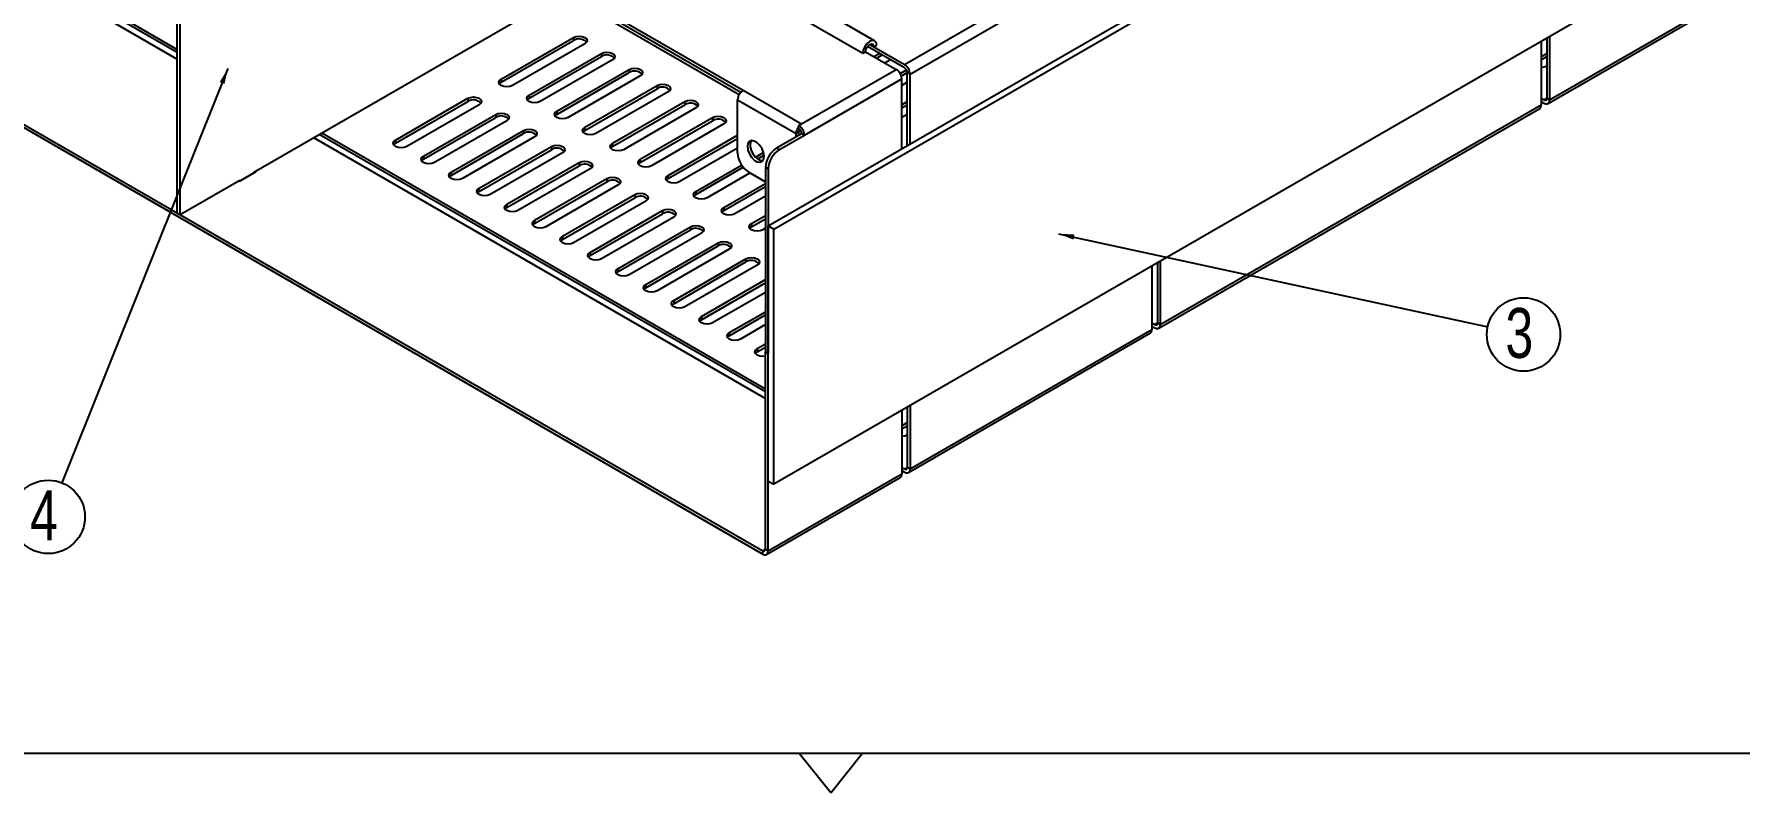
# Model space of a CAD drawing. Extents: x 0 to 841, y 0 to 594.
# Drawn here: x 108.7 to 325.6, y 0 to 96.5 of the extents above; entities that cross this region are included whole.
import ezdxf

# ---------------------------------------------------------------- set-up
doc = ezdxf.new("R2010")
doc.units = 0
doc.layers.get('0').update_dxf_attribs({"linetype": 'CONTINUOUS'})
doc.layers.add('FORMAT', color=7, linetype='CONTINUOUS')
doc.styles.add('SLDTEXTSTYLE0', font='TXT', dxfattribs={"width": 0.75})
doc.dimstyles.new('SLDDIMSTYLE2', dxfattribs={"dimtxt": 5.9944, "dimasz": 1.998133, "dimexe": 0, "dimexo": 0.0625, "dimgap": 1.4986, "dimtad": 0, "dimtih": 1, "dimtoh": 1, "dimdec": 0, "dimzin": 0, "dimtxsty": 'STANDARD', "dimblk1": 'DOT', "dimblk2": 'DOT', "dimsah": 1, "dimcen": 0.09, "dimazin": 3, "dimtfac": 1, "dimtdec": 0, "dimtofl": 0, "dimtmove": 0, "dimatfit": 3, "dimtolj": 1, "dimtzin": 0})

# ---------------------------------------------------------------- blocks, each defined once
blk = doc.blocks.new('SW_NOTE_2')
at = {"layer": 'FORMAT'}
blk.add_circle((-1.74, -4.34), 4.67, dxfattribs=at)
at = {"layer": 'FORMAT', "insert": (-4.06, -0.97, 47.57), "char_height": 6.35, "attachment_point": 1, "style": 'SLDTEXTSTYLE0'}
blk.add_mtext('4', dxfattribs=at)
blk = doc.blocks.new('_DOT')
at = {"color": 0, "linetype": 'BYBLOCK'}
blk.add_line((-0.5, 0), (-1, 0), dxfattribs=at)
at = {"color": 0, "linetype": 'BYBLOCK', "const_width": 0.5}
blk.add_lwpolyline([(-0.25, 0, 1), (0.25, 0, 1)], format="xyb", close=True, dxfattribs=at)
blk = doc.blocks.new('SW_NOTE_5')
at = {"layer": 'FORMAT'}
blk.add_circle((4.56, -0.99), 4.67, dxfattribs=at)
at = {"layer": 'FORMAT', "insert": (2.25, 2.38), "char_height": 6.35, "attachment_point": 1, "style": 'SLDTEXTSTYLE0'}
blk.add_mtext('3', dxfattribs=at)

msp = doc.modelspace()

# ---------------------------------------------------------------- linework, layer by layer
at = {"color": 7, "linetype": 'CONTINUOUS'}
for p, q in [((215.5848, 95.6625), (74.8705, 176.8952)), ((73.3617, 175.3023), (214.076, 94.0697)), ((202.0552, 72.1272), (339.5874, 151.5229)), ((202.7623, 71.719), (340.2945, 151.1147)), ((69.8262, 126.3095), (126.9251, 93.347)), ((70.8868, 126.9218), (126.9251, 94.5716)), ((126.9251, 94.1634), (74.7759, 124.2684)), ((141.5975, 122.4399), (198.8732, 89.3754)), ((141.5975, 122.0316), (198.5822, 89.1351)), ((340.2945, 118.6572), (202.7623, 39.2615)), ((52.8556, 116.5126), (201.348, 30.7897)), ((52.8556, 116.1043), (201.348, 30.3815)), ((126.9251, 73.7532), (126.9251, 114.172)), ((127.2786, 73.5491), (127.2786, 113.9679)), ((219.3793, 92.641), (250.1384, 110.3979)), ((220.0864, 91.4163), (250.8455, 109.1731)), ((301.1965, 87.6846), (331.9557, 105.4415)), ((301.4037, 88.1425), (332.1628, 105.8994)), ((136.6478, 78.9578), (176.4297, 101.9234)), ((176.069, 101.7152), (198.3696, 88.8413)), ((168.114, 90.7957), (177.3064, 96.1024)), ((168.114, 90.3875), (177.3064, 95.6941)), ((177.3064, 96.1024), (177.3064, 95.6941)), ((300.343, 95.5936), (300.343, 87.5302)), ((301.0501, 96.0018), (301.0501, 88.3466)), ((301.4037, 96.2059), (301.4037, 88.1425)), ((178.7206, 95.286), (169.5282, 89.9793)), ((171.6496, 88.7547), (180.8419, 94.0614)), ((171.6496, 88.3464), (180.8419, 93.6531)), ((180.8419, 94.0614), (180.8419, 93.6531)), ((214.076, 94.0697), (214.4295, 94.2738)), ((214.4295, 94.2738), (218.3186, 92.0287)), ((219.3793, 92.2327), (214.6837, 94.9434)), ((214.9598, 95.1923), (215.4902, 94.8861)), ((215.4902, 94.8861), (215.8437, 95.0902)), ((215.4902, 94.8861), (219.3793, 92.641)), ((215.4974, 93.6573), (216.2045, 94.0655)), ((215.851, 93.4532), (216.5581, 93.8614)), ((300.343, 93.6532), (301.0501, 94.0614)), ((300.343, 93.2449), (301.0501, 93.6531)), ((182.2562, 93.245), (173.0638, 87.9383)), ((175.1851, 86.7137), (184.3775, 92.0203)), ((175.1851, 86.3054), (184.3775, 91.6121)), ((185.7917, 91.2039), (176.5993, 85.8973)), ((184.3775, 92.0203), (184.3775, 91.6121)), ((206.2978, 85.0892), (218.3186, 92.0287)), ((217.6187, 93.2491), (216.9116, 92.8409)), ((218.8222, 91.4947), (219.6328, 91.9626)), ((218.9653, 91.169), (219.7328, 91.6121)), ((220.0864, 91.4163), (219.7328, 91.6204)), ((219.7328, 82.3323), (219.7328, 91.6204)), ((220.0864, 82.5364), (220.0864, 91.4163)), ((168.114, 90.7957), (168.114, 90.3875)), ((178.7206, 84.6727), (187.913, 89.9793)), ((178.7206, 84.2644), (187.913, 89.5711)), ((189.3272, 89.1629), (180.1348, 83.8563)), ((187.913, 89.9793), (187.913, 89.5711)), ((198.8732, 89.3754), (206.2978, 85.0892)), ((206.6513, 83.6604), (219.0257, 90.804)), ((219.0257, 81.9241), (219.0257, 90.804)), ((219.7328, 90.3875), (219.0257, 89.9793)), ((154.679, 83.0399), (163.8714, 88.3465)), ((154.679, 82.6316), (163.8714, 87.9382)), ((165.2856, 87.5301), (156.0932, 82.2234)), ((163.8714, 88.3465), (163.8714, 87.9382)), ((171.6496, 88.7547), (171.6496, 88.3464)), ((182.2562, 82.6317), (191.4485, 87.9383)), ((182.2562, 82.2234), (191.4485, 87.53)), ((192.8628, 87.1219), (183.6704, 81.8152)), ((191.4485, 87.9383), (191.4485, 87.53)), ((198.1661, 88.1506), (205.5907, 83.8645)), ((198.1661, 81.4142), (198.1661, 88.1506)), ((219.0257, 87.5301), (219.7328, 87.9383)), ((219.0257, 87.1218), (219.7328, 87.53)), ((251.699, 59.1103), (300.1358, 87.0723)), ((251.9062, 59.5682), (300.343, 87.5302)), ((300.343, 88.3465), (300.6965, 88.1424)), ((300.343, 87.9382), (300.6965, 87.7341)), ((300.6965, 88.1424), (301.0501, 88.3466)), ((301.4037, 88.1425), (301.0501, 88.3466)), ((158.2145, 80.9988), (167.4069, 86.3055)), ((158.2145, 80.5906), (167.4069, 85.8972)), ((168.8211, 85.4891), (159.6287, 80.1824)), ((167.4069, 86.3055), (167.4069, 85.8972)), ((175.1851, 86.7137), (175.1851, 86.3054)), ((178.7206, 84.6727), (178.7206, 84.2644)), ((185.7917, 80.5906), (194.9841, 85.8973)), ((185.7917, 80.1824), (194.9841, 85.489)), ((196.3983, 85.0809), (187.2059, 79.7742)), ((194.9841, 85.8973), (194.9841, 85.489)), ((205.9442, 84.8851), (206.2978, 85.0892)), ((205.9442, 84.7757), (205.9442, 84.8851)), ((205.9442, 84.4769), (205.9442, 84.7757)), ((219.7328, 86.3055), (219.0257, 85.8973)), ((144.2492, 83.346), (201.7016, 50.1794)), ((201.7016, 50.9958), (144.9562, 83.7542)), ((145.3098, 83.9583), (201.7016, 51.404)), ((154.679, 83.0399), (154.679, 82.6316)), ((161.7501, 78.9578), (170.9425, 84.2645)), ((161.7501, 78.5495), (170.9425, 83.8562)), ((172.3567, 83.4481), (163.1643, 78.1414)), ((170.9425, 84.2645), (170.9425, 83.8562)), ((182.2562, 82.6317), (182.2562, 82.2234)), ((189.3272, 78.5496), (198.1661, 83.6522)), ((189.3272, 78.1413), (198.1661, 83.2439)), ((203.1158, 82.0276), (206.2978, 83.8645)), ((203.4694, 81.8235), (206.6513, 83.6604)), ((205.9442, 84.0686), (205.5907, 83.8645)), ((205.5907, 83.4563), (205.5907, 83.8645)), ((205.9442, 83.6604), (205.9442, 84.0686)), ((206.2978, 83.8645), (206.6513, 83.6604)), ((158.2145, 80.9988), (158.2145, 80.5906)), ((165.2856, 76.9168), (174.478, 82.2234)), ((165.2856, 76.5085), (174.478, 81.8152)), ((175.8922, 81.407), (166.6998, 76.1004)), ((174.478, 82.2234), (174.478, 81.8152)), ((185.7917, 80.5906), (185.7917, 80.1824)), ((198.1661, 82.0193), (190.7414, 77.7332)), ((200.4356, 80.8803), (201.4536, 81.468)), ((200.7222, 80.6375), (201.5205, 81.0983)), ((203.1158, 82.0276), (203.4694, 81.8235)), ((136.9129, 79.0088), (134.7916, 77.7842)), ((136.6478, 78.8558), (136.6478, 78.9578)), ((136.8245, 79.0599), (136.9129, 79.0088)), ((161.7501, 78.9578), (161.7501, 78.5495)), ((168.8211, 74.8758), (178.0135, 80.1824)), ((168.8211, 74.4675), (178.0135, 79.7742)), ((179.4277, 79.366), (170.2353, 74.0594)), ((172.3567, 72.8348), (181.5491, 78.1414)), ((178.0135, 80.1824), (178.0135, 79.7742)), ((181.5491, 78.1414), (181.5491, 77.7331)), ((189.3272, 78.5496), (189.3272, 78.1413)), ((192.8628, 76.5086), (198.6759, 79.8644)), ((192.8628, 76.1003), (198.8851, 79.5769)), ((199.763, 78.8592), (194.277, 75.6922)), ((199.5803, 78.9647), (201.7016, 77.7401)), ((202.0552, 79.374), (201.7016, 79.5781)), ((201.7016, 79.5781), (201.7016, 56.1025)), ((202.0552, 79.374), (202.0552, 55.8984)), ((127.2786, 73.5491), (134.88, 77.9373)), ((134.7916, 77.7842), (134.7032, 77.8353)), ((134.88, 77.9373), (134.88, 77.8353)), ((165.2856, 76.9168), (165.2856, 76.5085)), ((172.3567, 72.4265), (181.5491, 77.7331)), ((182.9633, 77.325), (173.7709, 72.0183)), ((175.8922, 70.7937), (185.0846, 76.1004)), ((185.0846, 76.1004), (185.0846, 75.6921)), ((192.8628, 76.5086), (192.8628, 76.1003)), ((196.3983, 74.4676), (201.7016, 77.5291)), ((196.3983, 74.0593), (201.7016, 77.1208)), ((126.9251, 73.7532), (127.2786, 73.5491)), ((168.8211, 74.8758), (168.8211, 74.4675)), ((175.8922, 70.3855), (185.0846, 75.6921)), ((186.4988, 75.284), (177.3064, 69.9773)), ((179.4277, 68.7527), (188.6201, 74.0594)), ((188.6201, 74.0594), (188.6201, 73.6511)), ((196.3983, 74.4676), (196.3983, 74.0593)), ((201.7016, 75.8963), (197.8125, 73.6512)), ((172.3567, 72.8348), (172.3567, 72.4265)), ((179.4277, 68.3444), (188.6201, 73.6511)), ((190.0343, 73.243), (180.8419, 67.9363)), ((182.9633, 66.7117), (192.1557, 72.0183)), ((182.9633, 66.3034), (192.1557, 71.6101)), ((192.1557, 72.0183), (192.1557, 71.6101)), ((199.9338, 72.4266), (201.7016, 73.4471)), ((199.9338, 72.0183), (201.7016, 73.0388)), ((199.9338, 72.4266), (199.9338, 72.0183)), ((201.7016, 71.8142), (201.348, 71.6101)), ((202.0552, 39.6697), (202.0552, 72.1272)), ((202.0552, 72.1272), (202.7623, 71.719)), ((202.7623, 39.2615), (202.7623, 71.719)), ((175.8922, 70.7937), (175.8922, 70.3855)), ((193.5699, 71.2019), (184.3775, 65.8953)), ((186.4988, 64.6707), (195.6912, 69.9773)), ((186.4988, 64.2624), (195.6912, 69.5691)), ((195.6912, 69.9773), (195.6912, 69.5691)), ((179.4277, 68.7527), (179.4277, 68.3444)), ((197.1054, 69.1609), (187.913, 63.8543)), ((190.0343, 62.6297), (199.2267, 67.9363)), ((190.0343, 62.2214), (199.2267, 67.528)), ((199.2267, 67.9363), (199.2267, 67.528)), ((251.5526, 67.4276), (251.5526, 59.7723)), ((251.9062, 67.6317), (251.9062, 59.5682)), ((182.9633, 66.7117), (182.9633, 66.3034)), ((200.6409, 67.1199), (191.4485, 61.8132)), ((193.5699, 60.5886), (201.7016, 65.283)), ((250.8455, 67.0194), (250.8455, 58.9559)), ((186.4988, 64.6707), (186.4988, 64.2624)), ((193.5699, 60.1804), (201.7016, 64.8747)), ((201.7016, 63.6502), (194.9841, 59.7722)), ((190.0343, 62.6297), (190.0343, 62.2214)), ((197.1054, 58.5476), (201.7016, 61.2009)), ((197.1054, 58.1393), (201.7016, 60.7927)), ((193.5699, 60.5886), (193.5699, 60.1804)), ((201.7016, 59.5681), (198.5196, 57.7312)), ((220.0864, 41.199), (250.8455, 58.9559)), ((250.8455, 59.7722), (251.1991, 59.5681)), ((250.8455, 59.364), (251.1991, 59.1599)), ((251.1991, 59.5681), (251.5526, 59.7723)), ((251.9062, 59.5682), (251.5526, 59.7723)), ((197.1054, 58.5476), (197.1054, 58.1393)), ((200.6409, 56.5066), (201.7016, 57.1189)), ((200.6409, 56.0983), (201.7016, 56.7106)), ((200.6409, 56.5066), (200.6409, 56.0983)), ((219.8792, 40.7412), (250.6384, 58.498)), ((201.7016, 56.1025), (202.0552, 55.8984)), ((201.7016, 30.9939), (201.7016, 56.1025)), ((201.7016, 56.1025), (202.0552, 55.8984)), ((202.0552, 30.7898), (202.0552, 55.8984)), ((219.0257, 48.6502), (219.0257, 40.5867)), ((219.7328, 49.0584), (219.7328, 41.4031)), ((220.0864, 49.2625), (220.0864, 41.199)), ((219.0257, 46.7097), (219.7328, 47.1179)), ((219.0257, 46.3014), (219.7328, 46.7096)), ((219.0257, 41.403), (219.3793, 41.1989)), ((219.3793, 41.1989), (219.7328, 41.4031)), ((220.0864, 41.199), (219.7328, 41.4031)), ((201.848, 30.332), (218.8186, 40.1289)), ((202.0552, 30.7898), (219.0257, 40.5867)), ((202.0552, 39.6697), (202.7623, 39.2615)), ((219.0257, 40.9948), (219.3793, 40.7907)), ((201.348, 30.7897), (201.7016, 30.9939)), ((201.348, 30.3815), (201.348, 30.7897)), ((201.7016, 30.9939), (202.0552, 30.7898)), ((836, 5), (25, 5)), ((210, 0), (206.0034, 5)), ((210, 0), (213.9966, 5))]:
    msp.add_line(p, q, dxfattribs=at)
at = {"color": 7, "linetype": 'CONTINUOUS', "flags": 128}
for points in [[(177.3064, 96.1024), (177.6308, 96.2275), (178.0135, 96.2715), (178.3962, 96.2275), (178.7206, 96.1024), (178.9374, 95.9151), (179.0135, 95.6942), (178.9374, 95.4733), (178.7206, 95.286)], [(215.8437, 95.0902), (215.7765, 95.442), (215.5848, 95.6625), (215.2981, 95.7182), (214.9598, 95.6007), (214.6216, 95.3277), (214.3348, 94.9409), (214.1432, 94.4992), (214.076, 94.0697)], [(180.8419, 94.0614), (181.1664, 94.1865), (181.5491, 94.2305), (181.9317, 94.1865), (182.2562, 94.0614), (182.4729, 93.8741), (182.5491, 93.6532), (182.4729, 93.4322), (182.2562, 93.245)], [(214.4295, 94.2738), (214.4699, 94.5315), (214.5848, 94.7965), (214.7569, 95.0286), (214.9598, 95.1924), (215.1628, 95.2629), (215.3349, 95.2295), (215.4498, 95.0972), (215.4902, 94.8861)], [(184.3775, 92.0203), (184.7019, 92.1455), (185.0846, 92.1894), (185.4673, 92.1455), (185.7917, 92.0203), (186.0085, 91.8331), (186.0846, 91.6121), (186.0085, 91.3912), (185.7917, 91.2039)], [(301.0501, 92.4286), (300.7257, 92.3034), (300.343, 92.2595)], [(169.5282, 89.9793), (169.2038, 89.8542), (168.8211, 89.8102), (168.4384, 89.8542), (168.114, 89.9793), (167.8973, 90.1666), (167.8211, 90.3875), (167.8973, 90.6085), (168.114, 90.7957)], [(167.8857, 90.1834), (167.8973, 90.2002), (168.114, 90.3875)], [(187.913, 89.9793), (188.2374, 90.1045), (188.6201, 90.1484), (189.0028, 90.1045), (189.3272, 89.9793), (189.544, 89.792), (189.6201, 89.5711), (189.544, 89.3502), (189.3272, 89.1629)], [(163.8714, 88.3465), (164.1958, 88.4717), (164.5785, 88.5156), (164.9612, 88.4717), (165.2856, 88.3465), (165.5024, 88.1592), (165.5785, 87.9383), (165.5024, 87.7174), (165.2856, 87.5301)], [(173.0638, 87.9383), (172.7394, 87.8132), (172.3567, 87.7692), (171.974, 87.8132), (171.6496, 87.9383), (171.4328, 88.1256), (171.3567, 88.3465), (171.4328, 88.5674), (171.6496, 88.7547)], [(171.4213, 88.1424), (171.4328, 88.1592), (171.6496, 88.3464)], [(191.4486, 87.9383), (191.773, 88.0634), (192.1557, 88.1074), (192.5383, 88.0634), (192.8628, 87.9383), (193.0795, 87.751), (193.1557, 87.5301), (193.0795, 87.3092), (192.8628, 87.1219)], [(167.4069, 86.3055), (167.7313, 86.4306), (168.114, 86.4746), (168.4967, 86.4306), (168.8211, 86.3055), (169.0379, 86.1182), (169.114, 85.8973), (169.0379, 85.6764), (168.8211, 85.4891)], [(176.5993, 85.8973), (176.2749, 85.7721), (175.8922, 85.7282), (175.5095, 85.7721), (175.1851, 85.8973), (174.9683, 86.0846), (174.8922, 86.3055), (174.9683, 86.5264), (175.1851, 86.7137)], [(174.9568, 86.1014), (174.9683, 86.1181), (175.1851, 86.3054)], [(180.1348, 83.8563), (179.8104, 83.7311), (179.4277, 83.6872), (179.045, 83.7311), (178.7206, 83.8563), (178.5039, 84.0436), (178.4277, 84.2645), (178.5039, 84.4854), (178.7206, 84.6727)], [(194.9841, 85.8973), (195.3085, 86.0224), (195.6912, 86.0664), (196.0739, 86.0224), (196.3983, 85.8973), (196.6151, 85.71), (196.6912, 85.4891), (196.6151, 85.2682), (196.3983, 85.0809)], [(156.0932, 82.2234), (155.7688, 82.0983), (155.3861, 82.0544), (155.0034, 82.0983), (154.679, 82.2234), (154.4622, 82.4107), (154.3861, 82.6317), (154.4622, 82.8526), (154.679, 83.0399)], [(154.4507, 82.4275), (154.4622, 82.4443), (154.679, 82.6316)], [(170.9425, 84.2645), (171.2669, 84.3896), (171.6496, 84.4336), (172.0322, 84.3896), (172.3567, 84.2645), (172.5734, 84.0772), (172.6496, 83.8563), (172.5734, 83.6353), (172.3567, 83.4481)], [(178.4923, 84.0603), (178.5039, 84.0771), (178.7206, 84.2644)], [(183.6704, 81.8152), (183.346, 81.6901), (182.9633, 81.6462), (182.5806, 81.6901), (182.2562, 81.8152), (182.0394, 82.0025), (181.9633, 82.2234), (182.0394, 82.4444), (182.2562, 82.6317)], [(201.5248, 80.9858), (201.4609, 81.4416), (201.2767, 81.9164), (200.9945, 82.3527), (200.6483, 82.698), (200.28, 82.9106), (199.9338, 82.965), (199.6517, 82.8545), (199.4675, 82.5924), (199.4035, 82.2104), (199.4675, 81.7546), (199.6517, 81.2799), (199.9338, 80.8436), (200.28, 80.4982), (200.6483, 80.2856), (200.9945, 80.2312), (201.2767, 80.3418), (201.4609, 80.6038), (201.5248, 80.9858)], [(199.9121, 82.9626), (199.8992, 82.9449), (199.7732, 82.6179), (199.7732, 82.1925), (199.8992, 81.7201), (200.1359, 81.2575), (200.4549, 80.8607), (200.8177, 80.5774), (201.1805, 80.4418), (201.3698, 80.4377)], [(159.6287, 80.1824), (159.3043, 80.0573), (158.9216, 80.0133), (158.539, 80.0573), (158.2145, 80.1824), (157.9978, 80.3697), (157.9216, 80.5906), (157.9978, 80.8116), (158.2145, 80.9988)], [(157.9862, 80.3865), (157.9978, 80.4033), (158.2145, 80.5906)], [(174.478, 82.2235), (174.8024, 82.3486), (175.1851, 82.3925), (175.5678, 82.3486), (175.8922, 82.2234), (176.109, 82.0362), (176.1851, 81.8152), (176.109, 81.5943), (175.8922, 81.407)], [(178.0135, 80.1824), (178.3379, 80.3076), (178.7206, 80.3515), (179.1033, 80.3076), (179.4277, 80.1824), (179.6445, 79.9951), (179.7206, 79.7742), (179.6445, 79.5533), (179.4277, 79.366)], [(182.0279, 82.0193), (182.0394, 82.0361), (182.2562, 82.2234)], [(187.2059, 79.7742), (186.8815, 79.6491), (186.4988, 79.6051), (186.1161, 79.6491), (185.7917, 79.7742), (185.5749, 79.9615), (185.4988, 80.1824), (185.5749, 80.4034), (185.7917, 80.5906)], [(163.1643, 78.1414), (162.8399, 78.0163), (162.4572, 77.9723), (162.0745, 78.0163), (161.7501, 78.1414), (161.5333, 78.3287), (161.4572, 78.5496), (161.5333, 78.7705), (161.7501, 78.9578)], [(161.5218, 78.3455), (161.5333, 78.3623), (161.7501, 78.5495)], [(181.5491, 78.1414), (181.8735, 78.2666), (182.2562, 78.3105), (182.6388, 78.2665), (182.9633, 78.1414), (183.18, 77.9541), (183.2562, 77.7332), (183.18, 77.5123), (182.9633, 77.325)], [(185.5634, 79.9783), (185.5749, 79.9951), (185.7917, 80.1824)], [(190.7414, 77.7332), (190.417, 77.6081), (190.0343, 77.5641), (189.6517, 77.6081), (189.3272, 77.7332), (189.1105, 77.9205), (189.0343, 78.1414), (189.1105, 78.3623), (189.3272, 78.5496)], [(189.0989, 77.9373), (189.1105, 77.9541), (189.3272, 78.1413)], [(166.6998, 76.1004), (166.3754, 75.9752), (165.9927, 75.9313), (165.61, 75.9752), (165.2856, 76.1004), (165.0688, 76.2877), (164.9927, 76.5086), (165.0688, 76.7295), (165.2856, 76.9168)], [(165.0573, 76.3045), (165.0688, 76.3212), (165.2856, 76.5085)], [(185.0846, 76.1004), (185.409, 76.2255), (185.7917, 76.2695), (186.1744, 76.2255), (186.4988, 76.1004), (186.7156, 75.9131), (186.7917, 75.6922), (186.7156, 75.4713), (186.4988, 75.284)], [(194.277, 75.6922), (193.9526, 75.567), (193.5699, 75.5231), (193.1872, 75.567), (192.8628, 75.6922), (192.646, 75.8795), (192.5699, 76.1004), (192.646, 76.3213), (192.8628, 76.5086)], [(192.6345, 75.8963), (192.646, 75.913), (192.8628, 76.1003)], [(170.2353, 74.0594), (169.9109, 73.9342), (169.5282, 73.8903), (169.1456, 73.9342), (168.8211, 74.0594), (168.6044, 74.2467), (168.5282, 74.4676), (168.6044, 74.6885), (168.8211, 74.8758)], [(168.5928, 74.2634), (168.6044, 74.2802), (168.8211, 74.4675)], [(188.6201, 74.0594), (188.9445, 74.1845), (189.3272, 74.2285), (189.7099, 74.1845), (190.0343, 74.0594), (190.2511, 73.8721), (190.3272, 73.6512), (190.2511, 73.4302), (190.0343, 73.243)], [(197.8125, 73.6512), (197.4881, 73.526), (197.1054, 73.4821), (196.7227, 73.526), (196.3983, 73.6512), (196.1815, 73.8384), (196.1054, 74.0594), (196.1815, 74.2803), (196.3983, 74.4676)], [(196.17, 73.8552), (196.1815, 73.872), (196.3983, 74.0593)], [(173.7709, 72.0183), (173.4465, 71.8932), (173.0638, 71.8493), (172.6811, 71.8932), (172.3567, 72.0183), (172.1399, 72.2056), (172.0638, 72.4266), (172.1399, 72.6475), (172.3567, 72.8348)], [(172.1284, 72.2224), (172.1399, 72.2392), (172.3567, 72.4265)], [(192.1557, 72.0184), (192.4801, 72.1435), (192.8628, 72.1874), (193.2454, 72.1435), (193.5699, 72.0183), (193.7866, 71.8311), (193.8628, 71.6101), (193.7866, 71.3892), (193.5699, 71.2019)], [(201.348, 71.6101), (201.0236, 71.485), (200.6409, 71.4411), (200.2583, 71.485), (199.9338, 71.6101), (199.7171, 71.7974), (199.6409, 72.0183), (199.7171, 72.2393), (199.9338, 72.4266)], [(199.7055, 71.8142), (199.7171, 71.831), (199.9338, 72.0183)], [(177.3064, 69.9773), (176.982, 69.8522), (176.5993, 69.8082), (176.2166, 69.8522), (175.8922, 69.9773), (175.6754, 70.1646), (175.5993, 70.3855), (175.6754, 70.6065), (175.8922, 70.7937)], [(175.6639, 70.1814), (175.6754, 70.1982), (175.8922, 70.3855)], [(195.6912, 69.9773), (196.0156, 70.1025), (196.3983, 70.1464), (196.781, 70.1025), (197.1054, 69.9773), (197.3222, 69.79), (197.3983, 69.5691), (197.3222, 69.3482), (197.1054, 69.1609)], [(180.8419, 67.9363), (180.5175, 67.8112), (180.1348, 67.7672), (179.7522, 67.8112), (179.4277, 67.9363), (179.211, 68.1236), (179.1348, 68.3445), (179.211, 68.5654), (179.4277, 68.7527)], [(179.1994, 68.1404), (179.211, 68.1572), (179.4277, 68.3444)], [(199.2267, 67.9363), (199.5511, 68.0614), (199.9338, 68.1054), (200.3165, 68.0614), (200.6409, 67.9363), (200.8577, 67.749), (200.9338, 67.5281), (200.8577, 67.3072), (200.6409, 67.1199)], [(184.3775, 65.8953), (184.0531, 65.7701), (183.6704, 65.7262), (183.2877, 65.7701), (182.9633, 65.8953), (182.7465, 66.0826), (182.6704, 66.3035), (182.7465, 66.5244), (182.9633, 66.7117)], [(182.735, 66.0994), (182.7465, 66.1161), (182.9633, 66.3034)], [(187.913, 63.8543), (187.5886, 63.7291), (187.2059, 63.6852), (186.8232, 63.7291), (186.4988, 63.8543), (186.282, 64.0416), (186.2059, 64.2625), (186.282, 64.4834), (186.4988, 64.6707)], [(186.2705, 64.0583), (186.282, 64.0751), (186.4988, 64.2624)], [(191.4485, 61.8132), (191.1241, 61.6881), (190.7414, 61.6442), (190.3588, 61.6881), (190.0343, 61.8132), (189.8176, 62.0005), (189.7414, 62.2215), (189.8176, 62.4424), (190.0343, 62.6297)], [(189.8061, 62.0173), (189.8176, 62.0341), (190.0343, 62.2214)], [(194.9841, 59.7722), (194.6597, 59.6471), (194.277, 59.6031), (193.8943, 59.6471), (193.5699, 59.7722), (193.3531, 59.9595), (193.277, 60.1804), (193.3531, 60.4014), (193.5699, 60.5886)], [(193.3416, 59.9763), (193.3531, 59.9931), (193.5699, 60.1804)], [(198.5196, 57.7312), (198.1952, 57.6061), (197.8125, 57.5621), (197.4298, 57.6061), (197.1054, 57.7312), (196.8886, 57.9185), (196.8125, 58.1394), (196.8886, 58.3603), (197.1054, 58.5476)], [(196.8771, 57.9353), (196.8886, 57.9521), (197.1054, 58.1393)], [(201.7016, 55.5584), (201.348, 55.5211), (200.9654, 55.565), (200.6409, 55.6902), (200.4242, 55.8775), (200.348, 56.0984), (200.4242, 56.3193), (200.6409, 56.5066)], [(200.4127, 55.8943), (200.4242, 55.911), (200.6409, 56.0983)], [(219.7328, 45.4851), (219.4084, 45.3599), (219.0257, 45.316)]]:
    msp.add_lwpolyline(points, dxfattribs=at)
at = {"color": 7, "linetype": 'CONTINUOUS'}
for centre, radius, start, end in [((178.0051, 94.606), 1.2932, 43.129285, 122.705981), ((181.5407, 92.5649), 1.2932, 43.129951, 122.705315), ((185.0762, 90.5239), 1.2932, 43.129984, 122.705281), ((217.4905, 90.7341), 1.5368, 2.604891, 57.395109), ((218.5512, 91.3464), 1.5368, 2.604891, 57.395109), ((218.9652, 91.5854), 0.7684, 2.605157, 57.395336), ((188.6117, 88.4829), 1.2932, 43.129285, 122.705981), ((199.7013, 88.0808), 1.5368, 122.604891, 177.395109), ((164.5701, 86.85), 1.2933, 43.133767, 122.701499), ((192.1473, 86.4419), 1.2932, 43.129951, 122.705315), ((299.8423, 87.4809), 0.5031, 305.692466, 5.62135), ((300.8346, 88.3116), 0.2184, 230.795339, 9.213749), ((300.9726, 88.0725), 0.4367, 230.795547, 9.21502), ((168.1056, 84.8089), 1.2933, 43.134432, 122.700833), ((195.6828, 84.4009), 1.2932, 43.129984, 122.705281), ((207.1239, 83.7939), 1.5348, 140.227214, 177.361822), ((205.1162, 83.5905), 1.5368, 2.604891, 57.395109), ((171.6412, 82.7679), 1.2933, 43.134466, 122.700799), ((205.5302, 83.8296), 0.7684, 2.605157, 57.395336), ((206.6614, 84.0445), 0.7175, 149.815852, 178.078974), ((175.1767, 80.7269), 1.2933, 43.133767, 122.701499), ((201.2365, 81.5539), 3.0736, 182.605348, 237.39459), ((204.772, 79.4384), 3.0736, 122.605198, 177.394925), ((205.1255, 79.2343), 3.0736, 122.605198, 177.394925), ((178.7122, 78.6858), 1.2933, 43.134432, 122.700833), ((182.2478, 76.6448), 1.2933, 43.134466, 122.700799), ((185.7833, 74.6038), 1.2933, 43.134597, 122.700586), ((189.3188, 72.5628), 1.2933, 43.134335, 122.701013), ((192.8544, 70.5218), 1.2933, 43.134597, 122.700586), ((196.3899, 68.4808), 1.2933, 43.132936, 122.702412), ((199.9254, 66.4397), 1.2933, 43.134267, 122.70108), ((250.3449, 58.9066), 0.5031, 305.692466, 5.62135), ((251.3371, 59.7373), 0.2184, 230.795339, 9.213749), ((251.4751, 59.4983), 0.4367, 230.795547, 9.21502), ((219.5173, 41.3682), 0.2184, 230.795339, 9.213749), ((218.5251, 40.5374), 0.5031, 305.692466, 5.62135), ((219.6553, 41.1291), 0.4367, 230.795547, 9.21502), ((201.4861, 30.9589), 0.2184, 230.795339, 9.213749), ((201.6241, 30.7199), 0.4367, 230.795547, 9.21502)]:
    msp.add_arc(centre, radius, start, end, dxfattribs=at)

# ---------------------------------------------------------------- block references
at = {"layer": 'FORMAT'}
for name, p in [('SW_NOTE_5', (293.5312, 59.2962)), ('SW_NOTE_2', (112.2566, 39.4472))]:
    msp.add_blockref(name, p, dxfattribs=at)

# ---------------------------------------------------------------- leaders
for points in [[(133.3615, 92.157), (112.2566, 39.4472)], [(238.9636, 71.1233), (293.5312, 59.2962)]]:
    msp.add_leader(points, dimstyle='SLDDIMSTYLE2', dxfattribs=at)

doc.saveas('drawing.dxf')
